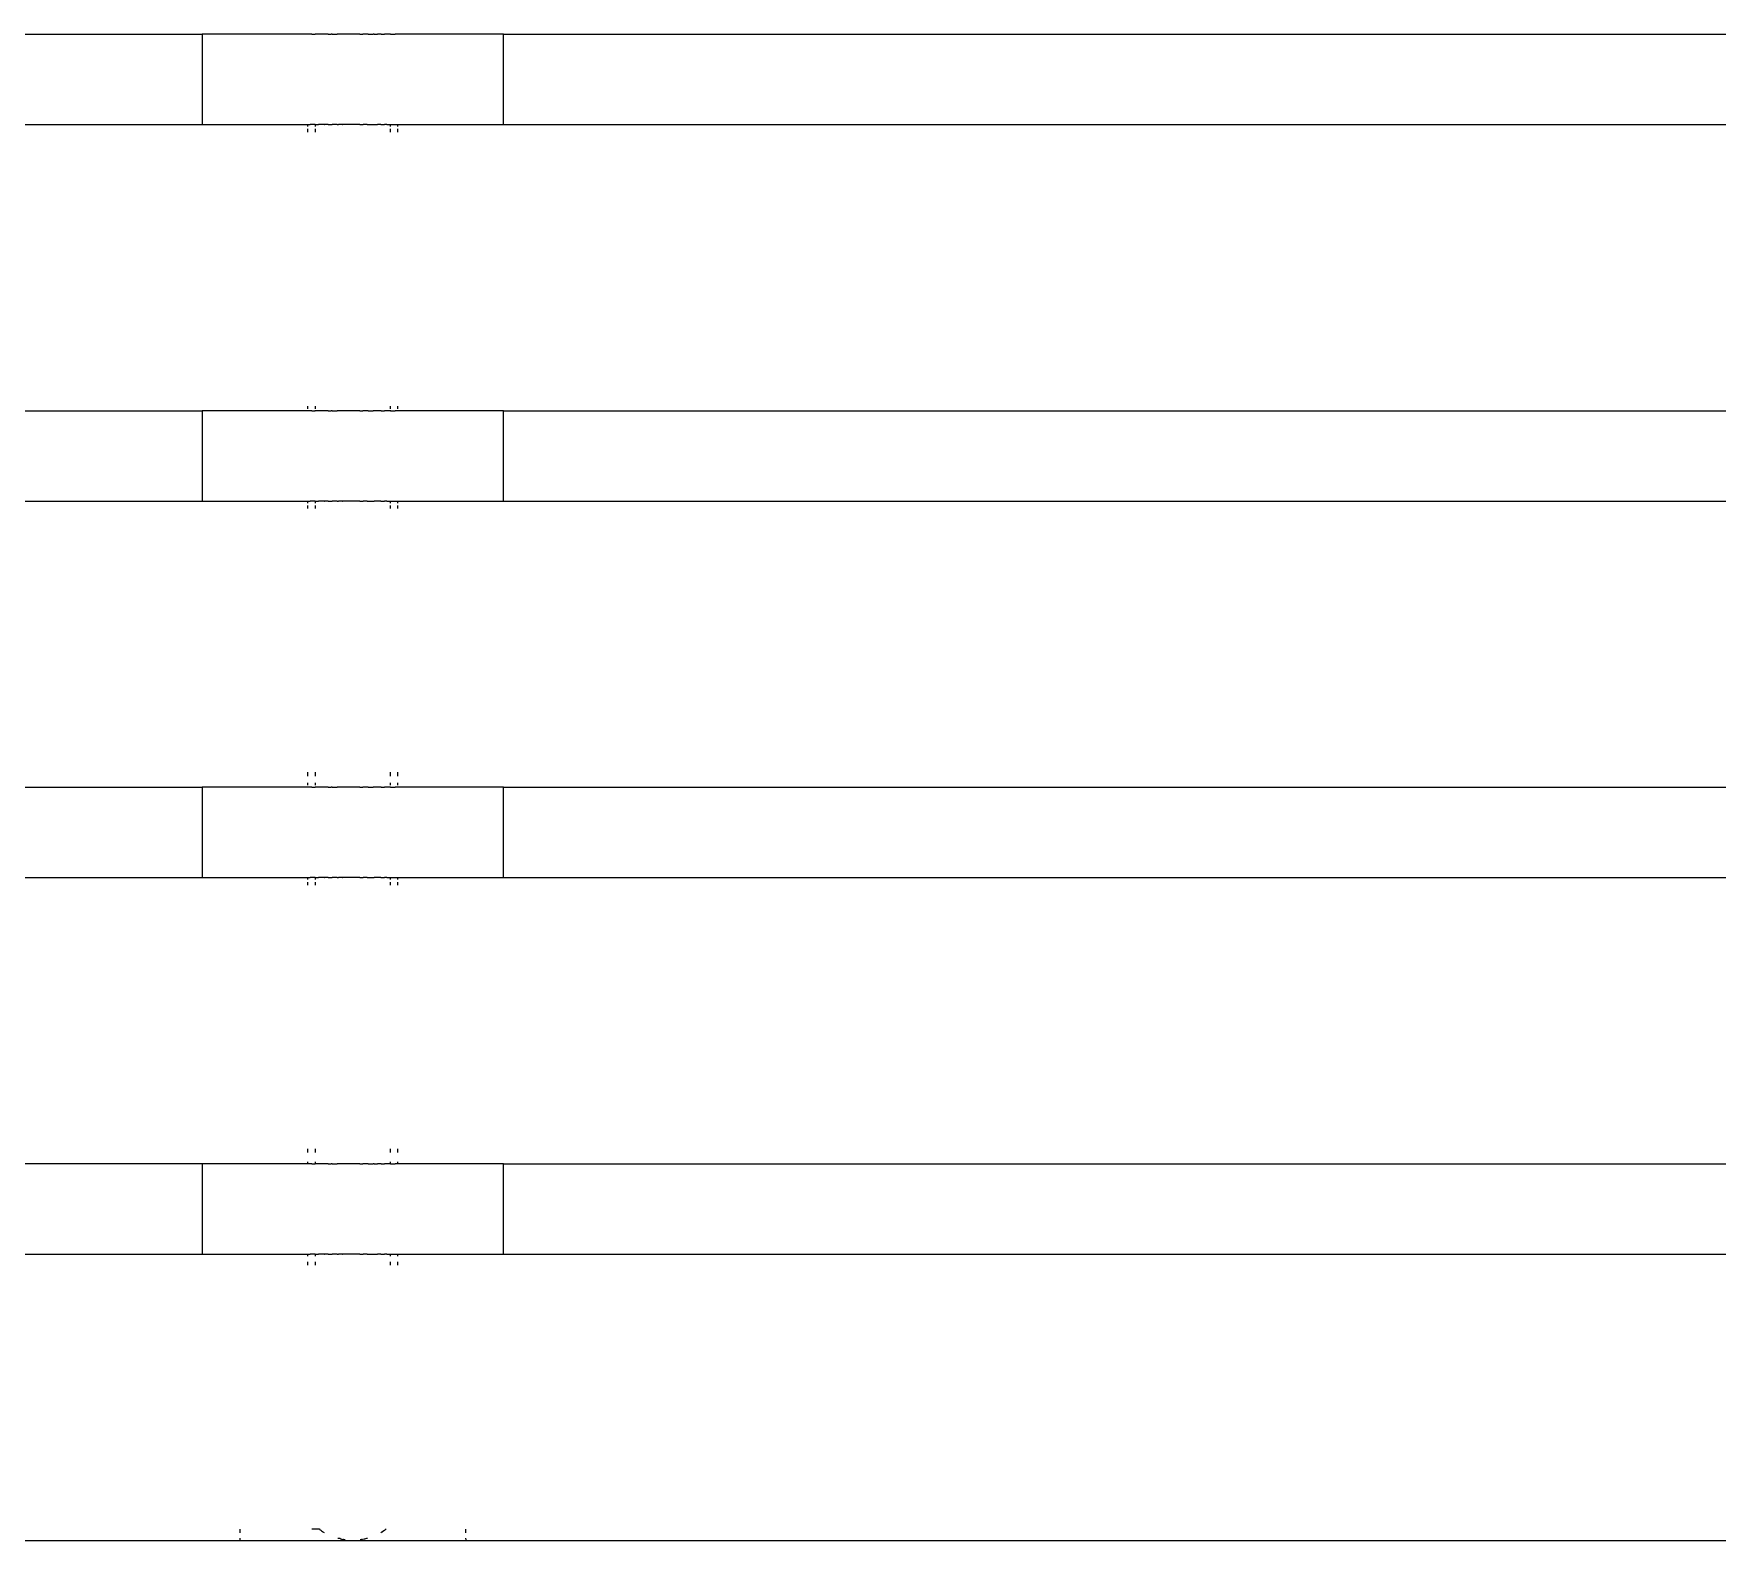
# Model space of a CAD drawing. Header units: millimetres. Extents: x -2916 to 2490, y 92 to 4100.
# Drawn here: x -904.4 to -680.9, y 2568.1 to 2768.2 of the extents above; entities that cross this region are included whole.
import ezdxf

# ---------------------------------------------------------------- set-up
doc = ezdxf.new("R2010")
doc.units = ezdxf.units.MM

msp = doc.modelspace()

# ---------------------------------------------------------------- linework, layer by layer
for p, q in [((-1523.36, 2768.16), (-882.08, 2768.14)), ((-882.08, 2768.14), (-882.08, 2756.14)), ((-881.99, 2768.14), (-882.08, 2768.14)), ((-881.88, 2768.14), (-881.99, 2768.14)), ((-881.72, 2768.14), (-881.88, 2768.14)), ((-881.52, 2768.14), (-881.72, 2768.14)), ((-881.27, 2768.14), (-881.52, 2768.14)), ((-880.98, 2768.14), (-881.27, 2768.14)), ((-880.65, 2768.14), (-880.98, 2768.14)), ((-880.27, 2768.14), (-880.65, 2768.14)), ((-879.86, 2768.14), (-880.27, 2768.14)), ((-879.4, 2768.14), (-879.86, 2768.14)), ((-878.91, 2768.14), (-879.4, 2768.14)), ((-878.37, 2768.14), (-878.91, 2768.14)), ((-877.8, 2768.14), (-878.37, 2768.14)), ((-877.2, 2768.14), (-877.8, 2768.14)), ((-876.56, 2768.14), (-877.2, 2768.14)), ((-875.88, 2768.14), (-876.56, 2768.14)), ((-875.18, 2768.14), (-875.88, 2768.14)), ((-874.45, 2768.14), (-875.18, 2768.14)), ((-873.68, 2768.14), (-874.45, 2768.14)), ((-872.89, 2768.14), (-873.68, 2768.14)), ((-872.08, 2768.14), (-872.89, 2768.14)), ((-871.25, 2768.14), (-872.08, 2768.14)), ((-870.39, 2768.14), (-871.25, 2768.14)), ((-869.52, 2768.14), (-870.39, 2768.14)), ((-868.62, 2768.14), (-869.52, 2768.14)), ((-868.08, 2768.14), (-868.62, 2768.14)), ((-868.08, 2768.21), (-868.08, 2768.14)), ((-867.72, 2768.14), (-868.08, 2768.14)), ((-867.49, 2768.14), (-867.72, 2768.14)), ((-867.49, 2768.14), (-867.08, 2768.14)), ((-867.08, 2768.21), (-867.08, 2768.14)), ((-867.04, 2768.14), (-867.08, 2768.14)), ((-866.88, 2768.14), (-867.04, 2768.14)), ((-866.8, 2768.14), (-866.88, 2768.14)), ((-866.63, 2768.14), (-866.8, 2768.14)), ((-866.29, 2768.14), (-866.63, 2768.14)), ((-865.88, 2768.14), (-866.29, 2768.14)), ((-865.82, 2768.14), (-865.88, 2768.14)), ((-865.36, 2768.14), (-865.82, 2768.14)), ((-865.36, 2768.14), (-864.93, 2768.14)), ((-864.79, 2768.14), (-864.93, 2768.14)), ((-864.79, 2768.14), (-864.16, 2768.14)), ((-863.98, 2768.14), (-864.16, 2768.14)), ((-863.49, 2768.14), (-863.98, 2768.14)), ((-863.42, 2768.14), (-863.49, 2768.14)), ((-863.03, 2768.14), (-863.42, 2768.14)), ((-862.79, 2768.14), (-863.03, 2768.14)), ((-862.08, 2768.14), (-862.79, 2768.14)), ((-861.37, 2768.14), (-862.08, 2768.14)), ((-861.13, 2768.14), (-861.37, 2768.14)), ((-861.13, 2768.14), (-860.75, 2768.14)), ((-860.67, 2768.14), (-860.75, 2768.14)), ((-860.18, 2768.14), (-860.67, 2768.14)), ((-860.01, 2768.14), (-860.18, 2768.14)), ((-860.01, 2768.14), (-859.38, 2768.14)), ((-859.24, 2768.14), (-859.38, 2768.14)), ((-859.24, 2768.14), (-858.81, 2768.14)), ((-858.34, 2768.14), (-858.81, 2768.14)), ((-858.28, 2768.14), (-858.34, 2768.14)), ((-858.28, 2768.14), (-857.88, 2768.14)), ((-857.53, 2768.14), (-857.88, 2768.14)), ((-857.36, 2768.14), (-857.53, 2768.14)), ((-857.28, 2768.14), (-857.36, 2768.14)), ((-857.13, 2768.14), (-857.28, 2768.14)), ((-857.08, 2768.14), (-857.13, 2768.14)), ((-857.08, 2768.14), (-857.08, 2768.21)), ((-857.08, 2768.14), (-856.67, 2768.14)), ((-856.67, 2768.14), (-856.45, 2768.14)), ((-856.08, 2768.14), (-856.45, 2768.14)), ((-856.08, 2768.14), (-856.08, 2768.21)), ((-855.54, 2768.14), (-856.08, 2768.14)), ((-854.65, 2768.14), (-855.54, 2768.14)), ((-853.77, 2768.14), (-854.65, 2768.14)), ((-852.92, 2768.14), (-853.77, 2768.14)), ((-852.08, 2768.14), (-852.92, 2768.14)), ((-851.27, 2768.14), (-852.08, 2768.14)), ((-850.48, 2768.14), (-851.27, 2768.14)), ((-849.72, 2768.14), (-850.48, 2768.14)), ((-848.98, 2768.14), (-849.72, 2768.14)), ((-848.28, 2768.14), (-848.98, 2768.14)), ((-847.61, 2768.14), (-848.28, 2768.14)), ((-846.97, 2768.14), (-847.61, 2768.14)), ((-846.36, 2768.14), (-846.97, 2768.14)), ((-845.79, 2768.14), (-846.36, 2768.14)), ((-845.26, 2768.14), (-845.79, 2768.14)), ((-844.76, 2768.14), (-845.26, 2768.14)), ((-844.31, 2768.14), (-844.76, 2768.14)), ((-843.89, 2768.14), (-844.31, 2768.14)), ((-843.51, 2768.14), (-843.89, 2768.14)), ((-843.18, 2768.14), (-843.51, 2768.14)), ((-842.89, 2768.14), (-843.18, 2768.14)), ((-842.65, 2768.14), (-842.89, 2768.14)), ((-842.44, 2768.14), (-842.65, 2768.14)), ((-842.29, 2768.14), (-842.44, 2768.14)), ((-842.17, 2768.14), (-842.29, 2768.14)), ((-842.08, 2768.14), (-842.17, 2768.14)), ((-842.08, 2756.14), (-842.08, 2768.14)), ((-842.08, 2768.14), (-61.01, 2768.14)), ((-1525.64, 2756.14), (-882.08, 2756.14)), ((-882.08, 2756.14), (-881.99, 2756.14)), ((-881.99, 2756.14), (-881.88, 2756.14)), ((-881.88, 2756.14), (-881.72, 2756.14)), ((-881.72, 2756.14), (-881.52, 2756.14)), ((-881.52, 2756.14), (-881.27, 2756.14)), ((-881.27, 2756.14), (-880.98, 2756.14)), ((-880.98, 2756.14), (-880.65, 2756.14)), ((-880.65, 2756.14), (-880.27, 2756.14)), ((-880.27, 2756.14), (-879.86, 2756.14)), ((-879.86, 2756.14), (-879.4, 2756.14)), ((-879.4, 2756.14), (-878.91, 2756.14)), ((-878.91, 2756.14), (-878.37, 2756.14)), ((-878.37, 2756.14), (-877.8, 2756.14)), ((-877.8, 2756.14), (-877.2, 2756.14)), ((-877.2, 2756.14), (-876.56, 2756.14)), ((-876.56, 2756.14), (-875.88, 2756.14)), ((-875.88, 2756.14), (-875.18, 2756.14)), ((-875.18, 2756.14), (-874.45, 2756.14)), ((-874.45, 2756.14), (-873.68, 2756.14)), ((-873.68, 2756.14), (-872.89, 2756.14)), ((-872.89, 2756.14), (-872.08, 2756.14)), ((-872.08, 2756.14), (-871.25, 2756.14)), ((-871.25, 2756.14), (-870.39, 2756.14)), ((-870.39, 2756.14), (-869.52, 2756.14)), ((-869.52, 2756.14), (-868.62, 2756.14)), ((-868.62, 2756.14), (-868.08, 2756.14)), ((-868.08, 2756.14), (-867.72, 2756.14)), ((-868.08, 2756.14), (-868.08, 2756.08)), ((-868.08, 2756.08), (-868.08, 2755.88)), ((-868.08, 2755.56), (-868.08, 2755.14)), ((-867.49, 2756.14), (-867.72, 2756.14)), ((-867.08, 2756.14), (-867.49, 2756.14)), ((-867.08, 2756.14), (-867.04, 2756.14)), ((-867.08, 2756.14), (-867.08, 2756.08)), ((-867.08, 2756.08), (-867.08, 2755.88)), ((-867.08, 2755.56), (-867.08, 2755.14)), ((-867.04, 2756.14), (-866.88, 2756.14)), ((-866.88, 2756.14), (-866.8, 2756.14)), ((-866.8, 2756.14), (-866.63, 2756.14)), ((-866.29, 2756.14), (-866.63, 2756.14)), ((-865.88, 2756.14), (-866.29, 2756.14)), ((-865.88, 2756.14), (-865.82, 2756.14)), ((-865.36, 2756.14), (-865.82, 2756.14)), ((-865.36, 2756.14), (-864.93, 2756.14)), ((-864.93, 2756.14), (-864.79, 2756.14)), ((-864.16, 2756.14), (-864.79, 2756.14)), ((-864.16, 2756.14), (-863.98, 2756.14)), ((-863.49, 2756.14), (-863.98, 2756.14)), ((-863.49, 2756.14), (-863.42, 2756.14)), ((-863.03, 2756.14), (-863.42, 2756.14)), ((-862.79, 2756.14), (-863.03, 2756.14)), ((-862.08, 2756.14), (-862.79, 2756.14)), ((-861.37, 2756.14), (-862.08, 2756.14)), ((-861.13, 2756.14), (-861.37, 2756.14)), ((-861.13, 2756.14), (-860.75, 2756.14)), ((-860.75, 2756.14), (-860.67, 2756.14)), ((-860.18, 2756.14), (-860.67, 2756.14)), ((-860.18, 2756.14), (-860.01, 2756.14)), ((-860.01, 2756.14), (-859.38, 2756.14)), ((-859.38, 2756.14), (-859.24, 2756.14)), ((-859.24, 2756.14), (-858.81, 2756.14)), ((-858.34, 2756.14), (-858.81, 2756.14)), ((-858.34, 2756.14), (-858.28, 2756.14)), ((-858.28, 2756.14), (-857.88, 2756.14)), ((-857.53, 2756.14), (-857.88, 2756.14)), ((-857.53, 2756.14), (-857.36, 2756.14)), ((-857.36, 2756.14), (-857.28, 2756.14)), ((-857.28, 2756.14), (-857.13, 2756.14)), ((-857.13, 2756.14), (-857.08, 2756.14)), ((-857.08, 2756.08), (-857.08, 2756.14)), ((-857.08, 2756.14), (-856.67, 2756.14)), ((-857.08, 2755.88), (-857.08, 2756.08)), ((-857.08, 2755.14), (-857.08, 2755.56)), ((-856.67, 2756.14), (-856.45, 2756.14)), ((-856.45, 2756.14), (-856.08, 2756.14)), ((-856.08, 2756.14), (-855.54, 2756.14)), ((-856.08, 2756.08), (-856.08, 2756.14)), ((-856.08, 2755.88), (-856.08, 2756.08)), ((-856.08, 2755.14), (-856.08, 2755.56)), ((-855.54, 2756.14), (-854.65, 2756.14)), ((-854.65, 2756.14), (-853.77, 2756.14)), ((-853.77, 2756.14), (-852.92, 2756.14)), ((-852.92, 2756.14), (-852.08, 2756.14)), ((-852.08, 2756.14), (-851.27, 2756.14)), ((-851.27, 2756.14), (-850.48, 2756.14)), ((-850.48, 2756.14), (-849.72, 2756.14)), ((-849.72, 2756.14), (-848.98, 2756.14)), ((-848.98, 2756.14), (-848.28, 2756.14)), ((-848.28, 2756.14), (-847.61, 2756.14)), ((-847.61, 2756.14), (-846.97, 2756.14)), ((-846.97, 2756.14), (-846.36, 2756.14)), ((-846.36, 2756.14), (-845.79, 2756.14)), ((-845.79, 2756.14), (-845.26, 2756.14)), ((-845.26, 2756.14), (-844.76, 2756.14)), ((-844.76, 2756.14), (-844.31, 2756.14)), ((-844.31, 2756.14), (-843.89, 2756.14)), ((-843.89, 2756.14), (-843.51, 2756.14)), ((-843.51, 2756.14), (-843.18, 2756.14)), ((-843.18, 2756.14), (-842.89, 2756.14)), ((-842.89, 2756.14), (-842.65, 2756.14)), ((-842.65, 2756.14), (-842.44, 2756.14)), ((-842.44, 2756.14), (-842.29, 2756.14)), ((-842.29, 2756.14), (-842.17, 2756.14)), ((-842.17, 2756.14), (-842.08, 2756.14)), ((-842.08, 2756.14), (-61.01, 2756.12)), ((-868.08, 2718.73), (-868.08, 2718.41)), ((-867.08, 2718.73), (-867.08, 2718.41)), ((-857.08, 2718.41), (-857.08, 2718.73)), ((-856.08, 2718.41), (-856.08, 2718.73)), ((-1523.36, 2718.16), (-882.08, 2718.14)), ((-882.08, 2718.14), (-882.08, 2706.14)), ((-881.99, 2718.14), (-882.08, 2718.14)), ((-881.88, 2718.14), (-881.99, 2718.14)), ((-881.72, 2718.14), (-881.88, 2718.14)), ((-881.52, 2718.14), (-881.72, 2718.14)), ((-881.27, 2718.14), (-881.52, 2718.14)), ((-880.98, 2718.14), (-881.27, 2718.14)), ((-880.65, 2718.14), (-880.98, 2718.14)), ((-880.27, 2718.14), (-880.65, 2718.14)), ((-879.86, 2718.14), (-880.27, 2718.14)), ((-879.4, 2718.14), (-879.86, 2718.14)), ((-878.91, 2718.14), (-879.4, 2718.14)), ((-878.37, 2718.14), (-878.91, 2718.14)), ((-877.8, 2718.14), (-878.37, 2718.14)), ((-877.2, 2718.14), (-877.8, 2718.14)), ((-876.56, 2718.14), (-877.2, 2718.14)), ((-875.88, 2718.14), (-876.56, 2718.14)), ((-875.18, 2718.14), (-875.88, 2718.14)), ((-874.45, 2718.14), (-875.18, 2718.14)), ((-873.68, 2718.14), (-874.45, 2718.14)), ((-872.89, 2718.14), (-873.68, 2718.14)), ((-872.08, 2718.14), (-872.89, 2718.14)), ((-871.25, 2718.14), (-872.08, 2718.14)), ((-870.39, 2718.14), (-871.25, 2718.14)), ((-869.52, 2718.14), (-870.39, 2718.14)), ((-868.62, 2718.14), (-869.52, 2718.14)), ((-868.08, 2718.14), (-868.62, 2718.14)), ((-868.08, 2718.21), (-868.08, 2718.14)), ((-867.72, 2718.14), (-868.08, 2718.14)), ((-867.49, 2718.14), (-867.72, 2718.14)), ((-867.49, 2718.14), (-867.08, 2718.14)), ((-867.08, 2718.21), (-867.08, 2718.14)), ((-867.04, 2718.14), (-867.08, 2718.14)), ((-866.88, 2718.14), (-867.04, 2718.14)), ((-866.8, 2718.14), (-866.88, 2718.14)), ((-866.63, 2718.14), (-866.8, 2718.14)), ((-866.29, 2718.14), (-866.63, 2718.14)), ((-865.88, 2718.14), (-866.29, 2718.14)), ((-865.82, 2718.14), (-865.88, 2718.14)), ((-865.36, 2718.14), (-865.82, 2718.14)), ((-865.36, 2718.14), (-864.93, 2718.14)), ((-864.79, 2718.14), (-864.93, 2718.14)), ((-864.79, 2718.14), (-864.16, 2718.14)), ((-863.98, 2718.14), (-864.16, 2718.14)), ((-863.49, 2718.14), (-863.98, 2718.14)), ((-863.42, 2718.14), (-863.49, 2718.14)), ((-863.03, 2718.14), (-863.42, 2718.14)), ((-862.79, 2718.14), (-863.03, 2718.14)), ((-862.08, 2718.14), (-862.79, 2718.14)), ((-861.37, 2718.14), (-862.08, 2718.14)), ((-861.13, 2718.14), (-861.37, 2718.14)), ((-861.13, 2718.14), (-860.75, 2718.14)), ((-860.67, 2718.14), (-860.75, 2718.14)), ((-860.18, 2718.14), (-860.67, 2718.14)), ((-860.01, 2718.14), (-860.18, 2718.14)), ((-860.01, 2718.14), (-859.38, 2718.14)), ((-859.24, 2718.14), (-859.38, 2718.14)), ((-858.81, 2718.14), (-859.24, 2718.14)), ((-858.34, 2718.14), (-858.81, 2718.14)), ((-858.28, 2718.14), (-858.34, 2718.14)), ((-858.28, 2718.14), (-857.88, 2718.14)), ((-857.53, 2718.14), (-857.88, 2718.14)), ((-857.36, 2718.14), (-857.53, 2718.14)), ((-857.28, 2718.14), (-857.36, 2718.14)), ((-857.13, 2718.14), (-857.28, 2718.14)), ((-857.08, 2718.14), (-857.13, 2718.14)), ((-857.08, 2718.14), (-857.08, 2718.21)), ((-857.08, 2718.14), (-856.67, 2718.14)), ((-856.67, 2718.14), (-856.45, 2718.14)), ((-856.08, 2718.14), (-856.45, 2718.14)), ((-856.08, 2718.14), (-856.08, 2718.21)), ((-855.54, 2718.14), (-856.08, 2718.14)), ((-854.65, 2718.14), (-855.54, 2718.14)), ((-853.77, 2718.14), (-854.65, 2718.14)), ((-852.92, 2718.14), (-853.77, 2718.14)), ((-852.08, 2718.14), (-852.92, 2718.14)), ((-851.27, 2718.14), (-852.08, 2718.14)), ((-850.48, 2718.14), (-851.27, 2718.14)), ((-849.72, 2718.14), (-850.48, 2718.14)), ((-848.98, 2718.14), (-849.72, 2718.14)), ((-848.28, 2718.14), (-848.98, 2718.14)), ((-847.61, 2718.14), (-848.28, 2718.14)), ((-846.97, 2718.14), (-847.61, 2718.14)), ((-846.36, 2718.14), (-846.97, 2718.14)), ((-845.79, 2718.14), (-846.36, 2718.14)), ((-845.26, 2718.14), (-845.79, 2718.14)), ((-844.76, 2718.14), (-845.26, 2718.14)), ((-844.31, 2718.14), (-844.76, 2718.14)), ((-843.89, 2718.14), (-844.31, 2718.14)), ((-843.51, 2718.14), (-843.89, 2718.14)), ((-843.18, 2718.14), (-843.51, 2718.14)), ((-842.89, 2718.14), (-843.18, 2718.14)), ((-842.65, 2718.14), (-842.89, 2718.14)), ((-842.44, 2718.14), (-842.65, 2718.14)), ((-842.29, 2718.14), (-842.44, 2718.14)), ((-842.17, 2718.14), (-842.29, 2718.14)), ((-842.08, 2718.14), (-842.17, 2718.14)), ((-842.08, 2706.14), (-842.08, 2718.14)), ((-842.08, 2718.14), (-61.01, 2718.14)), ((-1525.64, 2706.14), (-882.08, 2706.14)), ((-882.08, 2706.14), (-881.99, 2706.14)), ((-881.99, 2706.14), (-881.88, 2706.14)), ((-881.88, 2706.14), (-881.72, 2706.14)), ((-881.72, 2706.14), (-881.52, 2706.14)), ((-881.52, 2706.14), (-881.27, 2706.14)), ((-881.27, 2706.14), (-880.98, 2706.14)), ((-880.98, 2706.14), (-880.65, 2706.14)), ((-880.65, 2706.14), (-880.27, 2706.14)), ((-880.27, 2706.14), (-879.86, 2706.14)), ((-879.86, 2706.14), (-879.4, 2706.14)), ((-879.4, 2706.14), (-878.91, 2706.14)), ((-878.91, 2706.14), (-878.37, 2706.14)), ((-878.37, 2706.14), (-877.8, 2706.14)), ((-877.8, 2706.14), (-877.2, 2706.14)), ((-877.2, 2706.14), (-876.56, 2706.14)), ((-876.56, 2706.14), (-875.88, 2706.14)), ((-875.88, 2706.14), (-875.18, 2706.14)), ((-875.18, 2706.14), (-874.45, 2706.14)), ((-874.45, 2706.14), (-873.68, 2706.14)), ((-873.68, 2706.14), (-872.89, 2706.14)), ((-872.89, 2706.14), (-872.08, 2706.14)), ((-872.08, 2706.14), (-871.25, 2706.14)), ((-871.25, 2706.14), (-870.39, 2706.14)), ((-870.39, 2706.14), (-869.52, 2706.14)), ((-869.52, 2706.14), (-868.62, 2706.14)), ((-868.62, 2706.14), (-868.08, 2706.14)), ((-868.08, 2706.14), (-867.72, 2706.14)), ((-868.08, 2706.14), (-868.08, 2706.08)), ((-868.08, 2706.08), (-868.08, 2705.88)), ((-868.08, 2705.56), (-868.08, 2705.14)), ((-867.49, 2706.14), (-867.72, 2706.14)), ((-867.08, 2706.14), (-867.49, 2706.14)), ((-867.08, 2706.14), (-867.04, 2706.14)), ((-867.08, 2706.14), (-867.08, 2706.08)), ((-867.08, 2706.08), (-867.08, 2705.88)), ((-867.08, 2705.56), (-867.08, 2705.14)), ((-867.04, 2706.14), (-866.88, 2706.14)), ((-866.88, 2706.14), (-866.8, 2706.14)), ((-866.8, 2706.14), (-866.63, 2706.14)), ((-866.29, 2706.14), (-866.63, 2706.14)), ((-865.88, 2706.14), (-866.29, 2706.14)), ((-865.88, 2706.14), (-865.82, 2706.14)), ((-865.36, 2706.14), (-865.82, 2706.14)), ((-865.36, 2706.14), (-864.93, 2706.14)), ((-864.93, 2706.14), (-864.79, 2706.14)), ((-864.16, 2706.14), (-864.79, 2706.14)), ((-864.16, 2706.14), (-863.98, 2706.14)), ((-863.49, 2706.14), (-863.98, 2706.14)), ((-863.49, 2706.14), (-863.42, 2706.14)), ((-863.03, 2706.14), (-863.42, 2706.14)), ((-862.79, 2706.14), (-863.03, 2706.14)), ((-862.08, 2706.14), (-862.79, 2706.14)), ((-861.37, 2706.14), (-862.08, 2706.14)), ((-861.13, 2706.14), (-861.37, 2706.14)), ((-861.13, 2706.14), (-860.75, 2706.14)), ((-860.75, 2706.14), (-860.67, 2706.14)), ((-860.18, 2706.14), (-860.67, 2706.14)), ((-860.18, 2706.14), (-860.01, 2706.14)), ((-860.01, 2706.14), (-859.38, 2706.14)), ((-859.38, 2706.14), (-859.24, 2706.14)), ((-858.81, 2706.14), (-859.24, 2706.14)), ((-858.34, 2706.14), (-858.81, 2706.14)), ((-858.34, 2706.14), (-858.28, 2706.14)), ((-858.28, 2706.14), (-857.88, 2706.14)), ((-857.53, 2706.14), (-857.88, 2706.14)), ((-857.53, 2706.14), (-857.36, 2706.14)), ((-857.36, 2706.14), (-857.28, 2706.14)), ((-857.28, 2706.14), (-857.13, 2706.14)), ((-857.13, 2706.14), (-857.08, 2706.14)), ((-857.08, 2706.08), (-857.08, 2706.14)), ((-857.08, 2706.14), (-856.67, 2706.14)), ((-857.08, 2705.88), (-857.08, 2706.08)), ((-857.08, 2705.14), (-857.08, 2705.56)), ((-856.67, 2706.14), (-856.45, 2706.14)), ((-856.45, 2706.14), (-856.08, 2706.14)), ((-856.08, 2706.14), (-855.54, 2706.14)), ((-856.08, 2706.08), (-856.08, 2706.14)), ((-856.08, 2705.88), (-856.08, 2706.08)), ((-856.08, 2705.14), (-856.08, 2705.56)), ((-855.54, 2706.14), (-854.65, 2706.14)), ((-854.65, 2706.14), (-853.77, 2706.14)), ((-853.77, 2706.14), (-852.92, 2706.14)), ((-852.92, 2706.14), (-852.08, 2706.14)), ((-852.08, 2706.14), (-851.27, 2706.14)), ((-851.27, 2706.14), (-850.48, 2706.14)), ((-850.48, 2706.14), (-849.72, 2706.14)), ((-849.72, 2706.14), (-848.98, 2706.14)), ((-848.98, 2706.14), (-848.28, 2706.14)), ((-848.28, 2706.14), (-847.61, 2706.14)), ((-847.61, 2706.14), (-846.97, 2706.14)), ((-846.97, 2706.14), (-846.36, 2706.14)), ((-846.36, 2706.14), (-845.79, 2706.14)), ((-845.79, 2706.14), (-845.26, 2706.14)), ((-845.26, 2706.14), (-844.76, 2706.14)), ((-844.76, 2706.14), (-844.31, 2706.14)), ((-844.31, 2706.14), (-843.89, 2706.14)), ((-843.89, 2706.14), (-843.51, 2706.14)), ((-843.51, 2706.14), (-843.18, 2706.14)), ((-843.18, 2706.14), (-842.89, 2706.14)), ((-842.89, 2706.14), (-842.65, 2706.14)), ((-842.65, 2706.14), (-842.44, 2706.14)), ((-842.44, 2706.14), (-842.29, 2706.14)), ((-842.29, 2706.14), (-842.17, 2706.14)), ((-842.17, 2706.14), (-842.08, 2706.14)), ((-842.08, 2706.14), (-198.53, 2706.14)), ((-868.08, 2670.14), (-868.08, 2669.63)), ((-867.08, 2670.14), (-867.08, 2669.63)), ((-857.08, 2669.63), (-857.08, 2670.14)), ((-856.08, 2669.63), (-856.08, 2670.14)), ((-1469.42, 2668.17), (-882.08, 2668.14)), ((-882.08, 2668.14), (-882.08, 2656.14)), ((-881.99, 2668.14), (-882.08, 2668.14)), ((-881.88, 2668.14), (-881.99, 2668.14)), ((-881.72, 2668.14), (-881.88, 2668.14)), ((-881.52, 2668.14), (-881.72, 2668.14)), ((-881.27, 2668.14), (-881.52, 2668.14)), ((-880.98, 2668.14), (-881.27, 2668.14)), ((-880.65, 2668.14), (-880.98, 2668.14)), ((-880.27, 2668.14), (-880.65, 2668.14)), ((-879.86, 2668.14), (-880.27, 2668.14)), ((-879.4, 2668.14), (-879.86, 2668.14)), ((-878.91, 2668.14), (-879.4, 2668.14)), ((-878.37, 2668.14), (-878.91, 2668.14)), ((-877.8, 2668.14), (-878.37, 2668.14)), ((-877.2, 2668.14), (-877.8, 2668.14)), ((-876.56, 2668.14), (-877.2, 2668.14)), ((-875.88, 2668.14), (-876.56, 2668.14)), ((-875.18, 2668.14), (-875.88, 2668.14)), ((-874.45, 2668.14), (-875.18, 2668.14)), ((-873.68, 2668.14), (-874.45, 2668.14)), ((-872.89, 2668.14), (-873.68, 2668.14)), ((-872.08, 2668.14), (-872.89, 2668.14)), ((-871.25, 2668.14), (-872.08, 2668.14)), ((-870.39, 2668.14), (-871.25, 2668.14)), ((-869.52, 2668.14), (-870.39, 2668.14)), ((-868.62, 2668.14), (-869.52, 2668.14)), ((-868.08, 2668.14), (-868.62, 2668.14)), ((-868.08, 2668.73), (-868.08, 2668.41)), ((-868.08, 2668.21), (-868.08, 2668.14)), ((-867.72, 2668.14), (-868.08, 2668.14)), ((-867.49, 2668.14), (-867.72, 2668.14)), ((-867.49, 2668.14), (-867.08, 2668.14)), ((-867.08, 2668.73), (-867.08, 2668.41)), ((-867.08, 2668.21), (-867.08, 2668.14)), ((-867.04, 2668.14), (-867.08, 2668.14)), ((-866.88, 2668.14), (-867.04, 2668.14)), ((-866.8, 2668.14), (-866.88, 2668.14)), ((-866.63, 2668.14), (-866.8, 2668.14)), ((-866.29, 2668.14), (-866.63, 2668.14)), ((-865.88, 2668.14), (-866.29, 2668.14)), ((-865.82, 2668.14), (-865.88, 2668.14)), ((-865.36, 2668.14), (-865.82, 2668.14)), ((-865.36, 2668.14), (-864.93, 2668.14)), ((-864.79, 2668.14), (-864.93, 2668.14)), ((-864.79, 2668.14), (-864.16, 2668.14)), ((-863.98, 2668.14), (-864.16, 2668.14)), ((-863.49, 2668.14), (-863.98, 2668.14)), ((-863.42, 2668.14), (-863.49, 2668.14)), ((-863.03, 2668.14), (-863.42, 2668.14)), ((-862.79, 2668.14), (-863.03, 2668.14)), ((-862.08, 2668.14), (-862.79, 2668.14)), ((-861.37, 2668.14), (-862.08, 2668.14)), ((-861.13, 2668.14), (-861.37, 2668.14)), ((-861.13, 2668.14), (-860.75, 2668.14)), ((-860.67, 2668.14), (-860.75, 2668.14)), ((-860.18, 2668.14), (-860.67, 2668.14)), ((-860.01, 2668.14), (-860.18, 2668.14)), ((-860.01, 2668.14), (-859.38, 2668.14)), ((-859.24, 2668.14), (-859.38, 2668.14)), ((-858.81, 2668.14), (-859.24, 2668.14)), ((-858.34, 2668.14), (-858.81, 2668.14)), ((-858.28, 2668.14), (-858.34, 2668.14)), ((-858.28, 2668.14), (-857.88, 2668.14)), ((-857.53, 2668.14), (-857.88, 2668.14)), ((-857.36, 2668.14), (-857.53, 2668.14)), ((-857.28, 2668.14), (-857.36, 2668.14)), ((-857.13, 2668.14), (-857.28, 2668.14)), ((-857.08, 2668.14), (-857.13, 2668.14)), ((-857.08, 2668.41), (-857.08, 2668.73)), ((-857.08, 2668.14), (-857.08, 2668.21)), ((-857.08, 2668.14), (-856.67, 2668.14)), ((-856.67, 2668.14), (-856.45, 2668.14)), ((-856.08, 2668.14), (-856.45, 2668.14)), ((-856.08, 2668.41), (-856.08, 2668.73)), ((-856.08, 2668.14), (-856.08, 2668.21)), ((-855.54, 2668.14), (-856.08, 2668.14)), ((-854.65, 2668.14), (-855.54, 2668.14)), ((-853.77, 2668.14), (-854.65, 2668.14)), ((-852.92, 2668.14), (-853.77, 2668.14)), ((-852.08, 2668.14), (-852.92, 2668.14)), ((-851.27, 2668.14), (-852.08, 2668.14)), ((-850.48, 2668.14), (-851.27, 2668.14)), ((-849.72, 2668.14), (-850.48, 2668.14)), ((-848.98, 2668.14), (-849.72, 2668.14)), ((-848.28, 2668.14), (-848.98, 2668.14)), ((-847.61, 2668.14), (-848.28, 2668.14)), ((-846.97, 2668.14), (-847.61, 2668.14)), ((-846.36, 2668.14), (-846.97, 2668.14)), ((-845.79, 2668.14), (-846.36, 2668.14)), ((-845.26, 2668.14), (-845.79, 2668.14)), ((-844.76, 2668.14), (-845.26, 2668.14)), ((-844.31, 2668.14), (-844.76, 2668.14)), ((-843.89, 2668.14), (-844.31, 2668.14)), ((-843.51, 2668.14), (-843.89, 2668.14)), ((-843.18, 2668.14), (-843.51, 2668.14)), ((-842.89, 2668.14), (-843.18, 2668.14)), ((-842.65, 2668.14), (-842.89, 2668.14)), ((-842.44, 2668.14), (-842.65, 2668.14)), ((-842.29, 2668.14), (-842.44, 2668.14)), ((-842.17, 2668.14), (-842.29, 2668.14)), ((-842.08, 2668.14), (-842.17, 2668.14)), ((-842.08, 2656.14), (-842.08, 2668.14)), ((-842.08, 2668.14), (-61.01, 2668.14)), ((-1525.64, 2656.14), (-882.08, 2656.14)), ((-882.08, 2656.14), (-881.99, 2656.14)), ((-881.99, 2656.14), (-881.88, 2656.14)), ((-881.88, 2656.14), (-881.72, 2656.14)), ((-881.72, 2656.14), (-881.52, 2656.14)), ((-881.52, 2656.14), (-881.27, 2656.14)), ((-881.27, 2656.14), (-880.98, 2656.14)), ((-880.98, 2656.14), (-880.65, 2656.14)), ((-880.65, 2656.14), (-880.27, 2656.14)), ((-880.27, 2656.14), (-879.86, 2656.14)), ((-879.86, 2656.14), (-879.4, 2656.14)), ((-879.4, 2656.14), (-878.91, 2656.14)), ((-878.91, 2656.14), (-878.37, 2656.14)), ((-878.37, 2656.14), (-877.8, 2656.14)), ((-877.8, 2656.14), (-877.2, 2656.14)), ((-877.2, 2656.14), (-876.56, 2656.14)), ((-876.56, 2656.14), (-875.88, 2656.14)), ((-875.88, 2656.14), (-875.18, 2656.14)), ((-875.18, 2656.14), (-874.45, 2656.14)), ((-874.45, 2656.14), (-873.68, 2656.14)), ((-873.68, 2656.14), (-872.89, 2656.14)), ((-872.89, 2656.14), (-872.08, 2656.14)), ((-872.08, 2656.14), (-871.25, 2656.14)), ((-871.25, 2656.14), (-870.39, 2656.14)), ((-870.39, 2656.14), (-869.52, 2656.14)), ((-869.52, 2656.14), (-868.62, 2656.14)), ((-868.62, 2656.14), (-868.08, 2656.14)), ((-868.08, 2656.14), (-867.72, 2656.14)), ((-868.08, 2656.14), (-868.08, 2656.08)), ((-868.08, 2656.08), (-868.08, 2655.88)), ((-867.49, 2656.14), (-867.72, 2656.14)), ((-867.08, 2656.14), (-867.49, 2656.14)), ((-867.08, 2656.14), (-867.04, 2656.14)), ((-867.08, 2656.14), (-867.08, 2656.08)), ((-867.08, 2656.08), (-867.08, 2655.88)), ((-867.04, 2656.14), (-866.88, 2656.14)), ((-866.88, 2656.14), (-866.8, 2656.14)), ((-866.8, 2656.14), (-866.63, 2656.14)), ((-866.29, 2656.14), (-866.63, 2656.14)), ((-865.88, 2656.14), (-866.29, 2656.14)), ((-865.88, 2656.14), (-865.82, 2656.14)), ((-865.36, 2656.14), (-865.82, 2656.14)), ((-865.36, 2656.14), (-864.93, 2656.14)), ((-864.93, 2656.14), (-864.79, 2656.14)), ((-864.16, 2656.14), (-864.79, 2656.14)), ((-864.16, 2656.14), (-863.98, 2656.14)), ((-863.49, 2656.14), (-863.98, 2656.14)), ((-863.49, 2656.14), (-863.42, 2656.14)), ((-863.03, 2656.14), (-863.42, 2656.14)), ((-862.79, 2656.14), (-863.03, 2656.14)), ((-862.08, 2656.14), (-862.79, 2656.14)), ((-861.37, 2656.14), (-862.08, 2656.14)), ((-861.13, 2656.14), (-861.37, 2656.14)), ((-861.13, 2656.14), (-860.75, 2656.14)), ((-860.75, 2656.14), (-860.67, 2656.14)), ((-860.18, 2656.14), (-860.67, 2656.14)), ((-860.18, 2656.14), (-860.01, 2656.14)), ((-860.01, 2656.14), (-859.38, 2656.14)), ((-859.38, 2656.14), (-859.24, 2656.14)), ((-858.81, 2656.14), (-859.24, 2656.14)), ((-858.34, 2656.14), (-858.81, 2656.14)), ((-858.34, 2656.14), (-858.28, 2656.14)), ((-858.28, 2656.14), (-857.88, 2656.14)), ((-857.53, 2656.14), (-857.88, 2656.14)), ((-857.53, 2656.14), (-857.36, 2656.14)), ((-857.36, 2656.14), (-857.28, 2656.14)), ((-857.28, 2656.14), (-857.13, 2656.14)), ((-857.13, 2656.14), (-857.08, 2656.14)), ((-857.08, 2656.08), (-857.08, 2656.14)), ((-857.08, 2656.14), (-856.67, 2656.14)), ((-857.08, 2655.88), (-857.08, 2656.08)), ((-856.67, 2656.14), (-856.45, 2656.14)), ((-856.45, 2656.14), (-856.08, 2656.14)), ((-856.08, 2656.14), (-855.54, 2656.14)), ((-856.08, 2656.08), (-856.08, 2656.14)), ((-856.08, 2655.88), (-856.08, 2656.08)), ((-855.54, 2656.14), (-854.65, 2656.14)), ((-854.65, 2656.14), (-853.77, 2656.14)), ((-853.77, 2656.14), (-852.92, 2656.14)), ((-852.92, 2656.14), (-852.08, 2656.14)), ((-852.08, 2656.14), (-851.27, 2656.14)), ((-851.27, 2656.14), (-850.48, 2656.14)), ((-850.48, 2656.14), (-849.72, 2656.14)), ((-849.72, 2656.14), (-848.98, 2656.14)), ((-848.98, 2656.14), (-848.28, 2656.14)), ((-848.28, 2656.14), (-847.61, 2656.14)), ((-847.61, 2656.14), (-846.97, 2656.14)), ((-846.97, 2656.14), (-846.36, 2656.14)), ((-846.36, 2656.14), (-845.79, 2656.14)), ((-845.79, 2656.14), (-845.26, 2656.14)), ((-845.26, 2656.14), (-844.76, 2656.14)), ((-844.76, 2656.14), (-844.31, 2656.14)), ((-844.31, 2656.14), (-843.89, 2656.14)), ((-843.89, 2656.14), (-843.51, 2656.14)), ((-843.51, 2656.14), (-843.18, 2656.14)), ((-843.18, 2656.14), (-842.89, 2656.14)), ((-842.89, 2656.14), (-842.65, 2656.14)), ((-842.65, 2656.14), (-842.44, 2656.14)), ((-842.44, 2656.14), (-842.29, 2656.14)), ((-842.29, 2656.14), (-842.17, 2656.14)), ((-842.17, 2656.14), (-842.08, 2656.14)), ((-842.08, 2656.14), (-198.53, 2656.14)), ((-868.08, 2655.56), (-868.08, 2655.14)), ((-867.08, 2655.56), (-867.08, 2655.14)), ((-857.08, 2655.14), (-857.08, 2655.56)), ((-856.08, 2655.14), (-856.08, 2655.56)), ((-868.08, 2620.14), (-868.08, 2619.63)), ((-867.08, 2620.14), (-867.08, 2619.63)), ((-857.08, 2619.63), (-857.08, 2620.14)), ((-856.08, 2619.63), (-856.08, 2620.14)), ((-882.08, 2618.14), (-1663.16, 2618.14)), ((-882.08, 2618.14), (-882.08, 2606.14)), ((-881.99, 2618.14), (-882.08, 2618.14)), ((-881.88, 2618.14), (-881.99, 2618.14)), ((-881.72, 2618.14), (-881.88, 2618.14)), ((-881.52, 2618.14), (-881.72, 2618.14)), ((-881.27, 2618.14), (-881.52, 2618.14)), ((-880.98, 2618.14), (-881.27, 2618.14)), ((-880.65, 2618.14), (-880.98, 2618.14)), ((-880.27, 2618.14), (-880.65, 2618.14)), ((-879.86, 2618.14), (-880.27, 2618.14)), ((-879.4, 2618.14), (-879.86, 2618.14)), ((-878.91, 2618.14), (-879.4, 2618.14)), ((-878.37, 2618.14), (-878.91, 2618.14)), ((-877.8, 2618.14), (-878.37, 2618.14)), ((-877.2, 2618.14), (-877.8, 2618.14)), ((-876.56, 2618.14), (-877.2, 2618.14)), ((-875.88, 2618.14), (-876.56, 2618.14)), ((-875.18, 2618.14), (-875.88, 2618.14)), ((-874.45, 2618.14), (-875.18, 2618.14)), ((-873.68, 2618.14), (-874.45, 2618.14)), ((-872.89, 2618.14), (-873.68, 2618.14)), ((-872.08, 2618.14), (-872.89, 2618.14)), ((-871.25, 2618.14), (-872.08, 2618.14)), ((-870.39, 2618.14), (-871.25, 2618.14)), ((-869.52, 2618.14), (-870.39, 2618.14)), ((-868.62, 2618.14), (-869.52, 2618.14)), ((-868.08, 2618.14), (-868.62, 2618.14)), ((-868.08, 2618.41), (-868.08, 2618.21)), ((-868.08, 2618.21), (-868.08, 2618.14)), ((-867.72, 2618.14), (-868.08, 2618.14)), ((-867.49, 2618.14), (-867.72, 2618.14)), ((-867.49, 2618.14), (-867.08, 2618.14)), ((-867.08, 2618.41), (-867.08, 2618.21)), ((-867.08, 2618.21), (-867.08, 2618.14)), ((-867.04, 2618.14), (-867.08, 2618.14)), ((-866.88, 2618.14), (-867.04, 2618.14)), ((-866.8, 2618.14), (-866.88, 2618.14)), ((-866.63, 2618.14), (-866.8, 2618.14)), ((-866.29, 2618.14), (-866.63, 2618.14)), ((-865.88, 2618.14), (-866.29, 2618.14)), ((-865.82, 2618.14), (-865.88, 2618.14)), ((-865.36, 2618.14), (-865.82, 2618.14)), ((-865.36, 2618.14), (-864.93, 2618.14)), ((-864.79, 2618.14), (-864.93, 2618.14)), ((-864.79, 2618.14), (-864.16, 2618.14)), ((-863.98, 2618.14), (-864.16, 2618.14)), ((-863.49, 2618.14), (-863.98, 2618.14)), ((-863.42, 2618.14), (-863.49, 2618.14)), ((-863.03, 2618.14), (-863.42, 2618.14)), ((-862.79, 2618.14), (-863.03, 2618.14)), ((-862.08, 2618.14), (-862.79, 2618.14)), ((-861.37, 2618.14), (-862.08, 2618.14)), ((-861.13, 2618.14), (-861.37, 2618.14)), ((-861.13, 2618.14), (-860.75, 2618.14)), ((-860.67, 2618.14), (-860.75, 2618.14)), ((-860.18, 2618.14), (-860.67, 2618.14)), ((-860.01, 2618.14), (-860.18, 2618.14)), ((-860.01, 2618.14), (-859.38, 2618.14)), ((-859.24, 2618.14), (-859.38, 2618.14)), ((-859.24, 2618.14), (-858.81, 2618.14)), ((-858.34, 2618.14), (-858.81, 2618.14)), ((-858.28, 2618.14), (-858.34, 2618.14)), ((-858.28, 2618.14), (-857.88, 2618.14)), ((-857.53, 2618.14), (-857.88, 2618.14)), ((-857.36, 2618.14), (-857.53, 2618.14)), ((-857.28, 2618.14), (-857.36, 2618.14)), ((-857.13, 2618.14), (-857.28, 2618.14)), ((-857.08, 2618.14), (-857.13, 2618.14)), ((-857.08, 2618.21), (-857.08, 2618.41)), ((-857.08, 2618.14), (-857.08, 2618.21)), ((-857.08, 2618.14), (-856.67, 2618.14)), ((-856.67, 2618.14), (-856.45, 2618.14)), ((-856.08, 2618.14), (-856.45, 2618.14)), ((-856.08, 2618.21), (-856.08, 2618.41)), ((-856.08, 2618.14), (-856.08, 2618.21)), ((-855.54, 2618.14), (-856.08, 2618.14)), ((-854.65, 2618.14), (-855.54, 2618.14)), ((-853.77, 2618.14), (-854.65, 2618.14)), ((-852.92, 2618.14), (-853.77, 2618.14)), ((-852.08, 2618.14), (-852.92, 2618.14)), ((-851.27, 2618.14), (-852.08, 2618.14)), ((-850.48, 2618.14), (-851.27, 2618.14)), ((-849.72, 2618.14), (-850.48, 2618.14)), ((-848.98, 2618.14), (-849.72, 2618.14)), ((-848.28, 2618.14), (-848.98, 2618.14)), ((-847.61, 2618.14), (-848.28, 2618.14)), ((-846.97, 2618.14), (-847.61, 2618.14)), ((-846.36, 2618.14), (-846.97, 2618.14)), ((-845.79, 2618.14), (-846.36, 2618.14)), ((-845.26, 2618.14), (-845.79, 2618.14)), ((-844.76, 2618.14), (-845.26, 2618.14)), ((-844.31, 2618.14), (-844.76, 2618.14)), ((-843.89, 2618.14), (-844.31, 2618.14)), ((-843.51, 2618.14), (-843.89, 2618.14)), ((-843.18, 2618.14), (-843.51, 2618.14)), ((-842.89, 2618.14), (-843.18, 2618.14)), ((-842.65, 2618.14), (-842.89, 2618.14)), ((-842.44, 2618.14), (-842.65, 2618.14)), ((-842.29, 2618.14), (-842.44, 2618.14)), ((-842.17, 2618.14), (-842.29, 2618.14)), ((-842.08, 2618.14), (-842.17, 2618.14)), ((-842.08, 2606.14), (-842.08, 2618.14)), ((-842.08, 2618.14), (-61.01, 2618.14)), ((-1525.64, 2606.14), (-882.08, 2606.14)), ((-882.08, 2606.14), (-881.99, 2606.14)), ((-881.99, 2606.14), (-881.88, 2606.14)), ((-881.88, 2606.14), (-881.72, 2606.14)), ((-881.72, 2606.14), (-881.52, 2606.14)), ((-881.52, 2606.14), (-881.27, 2606.14)), ((-881.27, 2606.14), (-880.98, 2606.14)), ((-880.98, 2606.14), (-880.65, 2606.14)), ((-880.65, 2606.14), (-880.27, 2606.14)), ((-880.27, 2606.14), (-879.86, 2606.14)), ((-879.86, 2606.14), (-879.4, 2606.14)), ((-879.4, 2606.14), (-878.91, 2606.14)), ((-878.91, 2606.14), (-878.37, 2606.14)), ((-878.37, 2606.14), (-877.8, 2606.14)), ((-877.8, 2606.14), (-877.2, 2606.14)), ((-877.2, 2606.14), (-876.56, 2606.14)), ((-876.56, 2606.14), (-875.88, 2606.14)), ((-875.88, 2606.14), (-875.18, 2606.14)), ((-875.18, 2606.14), (-874.45, 2606.14)), ((-874.45, 2606.14), (-873.68, 2606.14)), ((-873.68, 2606.14), (-872.89, 2606.14)), ((-872.89, 2606.14), (-872.08, 2606.14)), ((-872.08, 2606.14), (-871.25, 2606.14)), ((-871.25, 2606.14), (-870.39, 2606.14)), ((-870.39, 2606.14), (-869.52, 2606.14)), ((-869.52, 2606.14), (-868.62, 2606.14)), ((-868.62, 2606.14), (-868.08, 2606.14)), ((-868.08, 2606.14), (-867.72, 2606.14)), ((-868.08, 2606.14), (-868.08, 2606.08)), ((-868.08, 2606.08), (-868.08, 2605.88)), ((-868.08, 2605.14), (-868.08, 2604.66)), ((-867.49, 2606.14), (-867.72, 2606.14)), ((-867.08, 2606.14), (-867.49, 2606.14)), ((-867.08, 2606.14), (-867.04, 2606.14)), ((-867.08, 2606.14), (-867.08, 2606.08)), ((-867.08, 2606.08), (-867.08, 2605.88)), ((-867.08, 2605.14), (-867.08, 2604.66)), ((-867.04, 2606.14), (-866.88, 2606.14)), ((-866.88, 2606.14), (-866.8, 2606.14)), ((-866.8, 2606.14), (-866.63, 2606.14)), ((-866.29, 2606.14), (-866.63, 2606.14)), ((-865.88, 2606.14), (-866.29, 2606.14)), ((-865.88, 2606.14), (-865.82, 2606.14)), ((-865.36, 2606.14), (-865.82, 2606.14)), ((-865.36, 2606.14), (-864.93, 2606.14)), ((-864.93, 2606.14), (-864.79, 2606.14)), ((-864.16, 2606.14), (-864.79, 2606.14)), ((-864.16, 2606.14), (-863.98, 2606.14)), ((-863.49, 2606.14), (-863.98, 2606.14)), ((-863.49, 2606.14), (-863.42, 2606.14)), ((-863.03, 2606.14), (-863.42, 2606.14)), ((-862.79, 2606.14), (-863.03, 2606.14)), ((-862.08, 2606.14), (-862.79, 2606.14)), ((-861.37, 2606.14), (-862.08, 2606.14)), ((-861.13, 2606.14), (-861.37, 2606.14)), ((-861.13, 2606.14), (-860.75, 2606.14)), ((-860.75, 2606.14), (-860.67, 2606.14)), ((-860.18, 2606.14), (-860.67, 2606.14)), ((-860.18, 2606.14), (-860.01, 2606.14)), ((-860.01, 2606.14), (-859.38, 2606.14)), ((-859.38, 2606.14), (-859.24, 2606.14)), ((-859.24, 2606.14), (-858.81, 2606.14)), ((-858.34, 2606.14), (-858.81, 2606.14)), ((-858.34, 2606.14), (-858.28, 2606.14)), ((-858.28, 2606.14), (-857.88, 2606.14)), ((-857.53, 2606.14), (-857.88, 2606.14)), ((-857.53, 2606.14), (-857.36, 2606.14)), ((-857.36, 2606.14), (-857.28, 2606.14)), ((-857.28, 2606.14), (-857.13, 2606.14)), ((-857.13, 2606.14), (-857.08, 2606.14)), ((-857.08, 2606.08), (-857.08, 2606.14)), ((-857.08, 2606.14), (-856.67, 2606.14)), ((-857.08, 2605.88), (-857.08, 2606.08)), ((-857.08, 2604.66), (-857.08, 2605.14)), ((-856.67, 2606.14), (-856.45, 2606.14)), ((-856.45, 2606.14), (-856.08, 2606.14)), ((-856.08, 2606.14), (-855.54, 2606.14)), ((-856.08, 2606.08), (-856.08, 2606.14)), ((-856.08, 2605.88), (-856.08, 2606.08)), ((-856.08, 2604.66), (-856.08, 2605.14)), ((-855.54, 2606.14), (-854.65, 2606.14)), ((-854.65, 2606.14), (-853.77, 2606.14)), ((-853.77, 2606.14), (-852.92, 2606.14)), ((-852.92, 2606.14), (-852.08, 2606.14)), ((-852.08, 2606.14), (-851.27, 2606.14)), ((-851.27, 2606.14), (-850.48, 2606.14)), ((-850.48, 2606.14), (-849.72, 2606.14)), ((-849.72, 2606.14), (-848.98, 2606.14)), ((-848.98, 2606.14), (-848.28, 2606.14)), ((-848.28, 2606.14), (-847.61, 2606.14)), ((-847.61, 2606.14), (-846.97, 2606.14)), ((-846.97, 2606.14), (-846.36, 2606.14)), ((-846.36, 2606.14), (-845.79, 2606.14)), ((-845.79, 2606.14), (-845.26, 2606.14)), ((-845.26, 2606.14), (-844.76, 2606.14)), ((-844.76, 2606.14), (-844.31, 2606.14)), ((-844.31, 2606.14), (-843.89, 2606.14)), ((-843.89, 2606.14), (-843.51, 2606.14)), ((-843.51, 2606.14), (-843.18, 2606.14)), ((-843.18, 2606.14), (-842.89, 2606.14)), ((-842.89, 2606.14), (-842.65, 2606.14)), ((-842.65, 2606.14), (-842.44, 2606.14)), ((-842.44, 2606.14), (-842.29, 2606.14)), ((-842.29, 2606.14), (-842.17, 2606.14)), ((-842.17, 2606.14), (-842.08, 2606.14)), ((-842.08, 2606.14), (-198.53, 2606.14)), ((-877.08, 2569.63), (-877.08, 2569.14)), ((-866.48, 2569.63), (-867.51, 2569.63)), ((-866.43, 2569.59), (-866.48, 2569.63)), ((-866.41, 2569.58), (-866.43, 2569.59)), ((-866.41, 2569.55), (-866.41, 2569.58)), ((-866.39, 2569.53), (-866.41, 2569.55)), ((-866.35, 2569.47), (-866.39, 2569.53)), ((-866.29, 2569.44), (-866.35, 2569.47)), ((-866.22, 2569.41), (-866.29, 2569.44)), ((-866.22, 2569.41), (-866.08, 2569.32)), ((-866.05, 2569.28), (-866.08, 2569.32)), ((-865.99, 2569.24), (-866.05, 2569.28)), ((-865.82, 2569.14), (-865.99, 2569.24)), ((-858.25, 2569.22), (-858.35, 2569.14)), ((-858.18, 2569.24), (-858.25, 2569.22)), ((-858.12, 2569.28), (-858.18, 2569.24)), ((-857.94, 2569.42), (-858.12, 2569.28)), ((-857.88, 2569.44), (-857.94, 2569.42)), ((-857.82, 2569.47), (-857.88, 2569.44)), ((-857.77, 2569.53), (-857.82, 2569.47)), ((-857.63, 2569.63), (-857.77, 2569.53)), ((-847.11, 2569.63), (-847.1, 2569.14)), ((-1787.08, 2568.14), (62.92, 2568.14)), ((-877.08, 2568.41), (-877.08, 2568.21)), ((-864.04, 2568.41), (-863.98, 2568.41)), ((-863.93, 2568.39), (-863.98, 2568.41)), ((-863.79, 2568.38), (-863.93, 2568.39)), ((-863.76, 2568.37), (-863.79, 2568.38)), ((-863.76, 2568.37), (-863.69, 2568.36)), ((-863.69, 2568.36), (-863.67, 2568.32)), ((-863.59, 2568.3), (-863.67, 2568.32)), ((-863.59, 2568.3), (-863.41, 2568.27)), ((-863.36, 2568.28), (-863.41, 2568.27)), ((-863.32, 2568.26), (-863.36, 2568.28)), ((-863.26, 2568.25), (-863.32, 2568.26)), ((-863.26, 2568.25), (-863.24, 2568.23)), ((-863.18, 2568.23), (-863.24, 2568.23)), ((-863.15, 2568.22), (-863.18, 2568.23)), ((-863.07, 2568.23), (-863.15, 2568.22)), ((-863.06, 2568.21), (-863.07, 2568.23)), ((-861.08, 2568.23), (-861.1, 2568.21)), ((-861.02, 2568.22), (-861.08, 2568.23)), ((-860.93, 2568.23), (-861.02, 2568.22)), ((-860.91, 2568.25), (-860.93, 2568.23)), ((-860.85, 2568.26), (-860.91, 2568.25)), ((-860.81, 2568.28), (-860.85, 2568.26)), ((-860.76, 2568.27), (-860.81, 2568.28)), ((-860.58, 2568.3), (-860.76, 2568.27)), ((-860.5, 2568.32), (-860.58, 2568.3)), ((-860.23, 2568.38), (-860.5, 2568.32)), ((-860.18, 2568.41), (-860.23, 2568.38)), ((-860.15, 2568.4), (-860.18, 2568.41)), ((-860.12, 2568.41), (-860.15, 2568.4)), ((-847.09, 2568.41), (-847.08, 2568.21))]:
    msp.add_line(p, q)

doc.saveas('drawing.dxf')
